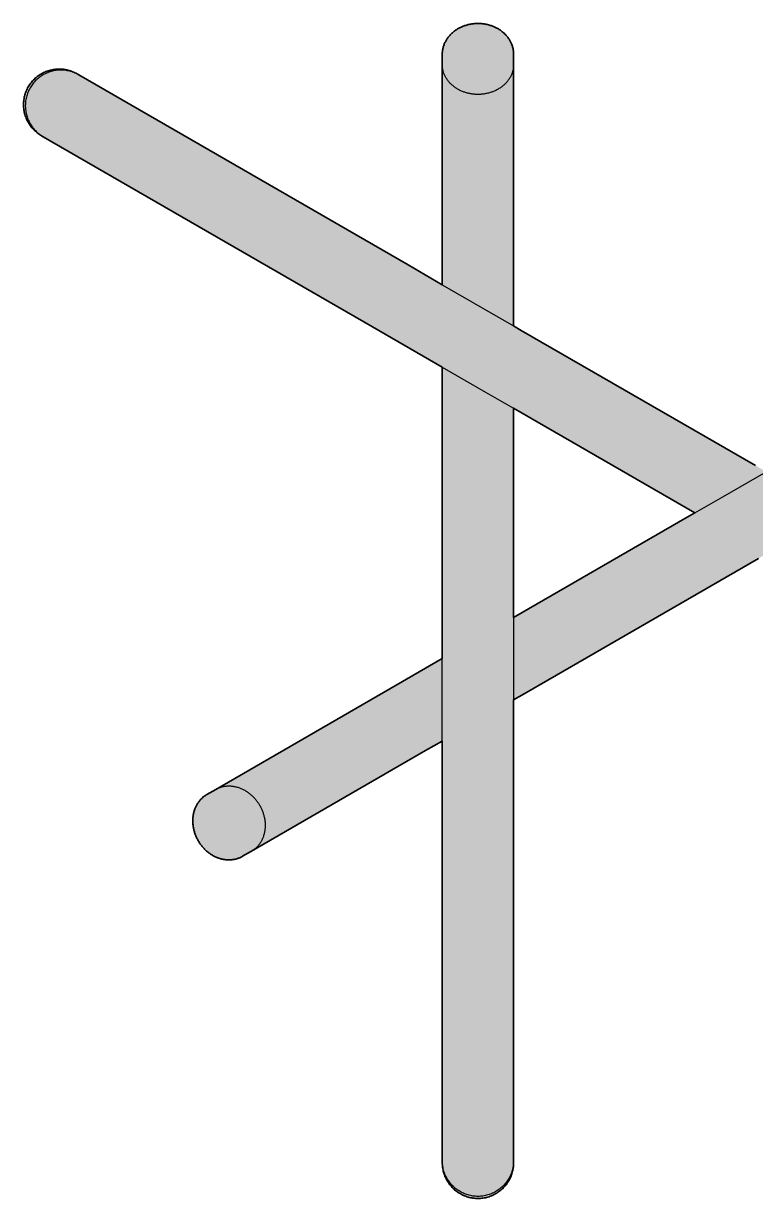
# Model space of a CAD drawing. Header units: millimetres. Extents: x 0 to 1655, y -942 to 1616.
# Drawn here: x 84.4 to 392.2, y -942.3 to -448.2 of the extents above; entities that cross this region are included whole.
import ezdxf

# ---------------------------------------------------------------- set-up
doc = ezdxf.new("R2010")
doc.units = ezdxf.units.MM
doc.layers.add('Blocks', color=7, linetype='Continuous')
doc.layers.add('Blocks$Fill', color=7, linetype='Continuous', true_color=0xffffff)
doc.layers.add('Blocks$Inner', color=7, linetype='Continuous', lineweight=25, true_color=0x007f00)
doc.layers.add('Blocks$Outline', color=7, linetype='Continuous', lineweight=35, true_color=0xff3f3f)

# ---------------------------------------------------------------- blocks, each defined once
blk = doc.blocks.new('Knit Coat Rack Top')
at = {"layer": 'Blocks$Fill'}
h = blk.add_hatch(color=256, dxfattribs=at)
h.paths.add_polyline_path([(190.07, 187.19), (189.69, 187.19), (189.32, 187.19), (188.94, 187.18), (188.57, 187.16), (188.2, 187.13), (187.82, 187.09), (187.45, 187.05), (187.08, 187), (186.71, 186.94), (186.35, 186.87), (185.98, 186.79), (185.62, 186.71), (185.26, 186.62), (184.9, 186.52), (184.55, 186.41), (184.2, 186.3), (183.85, 186.18), (183.53, 186.06), (183.21, 185.93), (182.9, 185.8), (182.59, 185.66), (182.29, 185.52), (181.98, 185.37), (181.69, 185.21), (181.39, 185.05), (181.1, 184.88), (180.82, 184.7), (180.54, 184.52), (180.26, 184.34), (179.99, 184.15), (179.73, 183.95), (179.47, 183.75), (179.21, 183.54), (178.96, 183.32), (178.72, 183.1), (178.48, 182.88), (178.25, 182.65), (178.02, 182.41), (177.8, 182.17), (177.59, 181.93), (177.38, 181.68), (177.18, 181.43), (176.99, 181.17), (176.8, 180.91), (176.62, 180.64), (176.45, 180.37), (176.29, 180.1), (176.13, 179.82), (175.98, 179.54), (175.83, 179.24), (175.68, 178.92), (175.55, 178.61), (175.42, 178.29), (175.31, 177.97), (175.2, 177.64), (175.11, 177.32), (175.02, 176.99), (174.94, 176.66), (174.88, 176.33), (174.82, 175.99), (174.77, 175.66), (174.74, 175.32), (174.71, 174.98), (174.7, 174.65), (174.69, 174.31), (174.69, 169.93), (174.69, 85.43), (174.69, 77.34), (160.34, 85.63), (21.92, 165.54), (21.14, 165.99), (20.68, 166.25), (20.22, 166.49), (19.74, 166.71), (19.26, 166.92), (18.77, 167.11), (18.27, 167.28), (17.77, 167.43), (17.26, 167.57), (16.75, 167.69), (16.24, 167.79), (15.72, 167.88), (15.2, 167.94), (14.68, 167.99), (14.15, 168.02), (13.63, 168.03), (13.1, 168.02), (12.58, 167.99), (12.05, 167.95), (11.53, 167.89), (11.01, 167.81), (10.5, 167.71), (9.99, 167.59), (9.48, 167.46), (8.98, 167.3), (8.48, 167.13), (7.99, 166.95), (7.5, 166.74), (7.03, 166.52), (6.56, 166.29), (6.1, 166.03), (5.65, 165.76), (5.21, 165.48), (4.78, 165.18), (4.36, 164.86), (3.95, 164.53), (3.55, 164.19), (3.17, 163.83), (2.79, 163.46), (2.44, 163.08), (2.09, 162.69), (1.76, 162.28), (1.44, 161.86), (1.14, 161.43), (0.85, 160.99), (0.58, 160.54), (0.33, 160.08), (0.09, 159.61), (-0.13, 159.14), (-0.33, 158.65), (-0.52, 158.16), (-0.69, 157.67), (-0.84, 157.16), (-0.98, 156.66), (-1.09, 156.14), (-1.19, 155.63), (-1.27, 155.11), (-1.34, 154.59), (-1.38, 154.07), (-1.41, 153.54), (-1.41, 153.02), (-1.4, 152.49), (-1.38, 151.97), (-1.33, 151.44), (-1.26, 150.92), (-1.18, 150.41), (-1.08, 149.89), (-0.96, 149.38), (-0.82, 148.87), (-0.67, 148.37), (-0.49, 147.88), (-0.3, 147.39), (-0.1, 146.9), (0.13, 146.43), (0.36, 145.96), (0.62, 145.5), (0.89, 145.05), (1.18, 144.61), (1.48, 144.18), (1.8, 143.77), (2.13, 143.36), (2.48, 142.96), (2.83, 142.58), (3.21, 142.21), (3.59, 141.85), (3.99, 141.51), (4.4, 141.18), (4.82, 140.87), (5.25, 140.57), (5.69, 140.28), (6.14, 140.01), (6.92, 139.56), (145.34, 59.64), (174.69, 42.7), (174.69, 37.52), (174.69, -58.88), (174.69, -76.19), (174.69, -79.93), (152.69, -92.63), (79.5, -134.89), (75.71, -137.07), (75.42, -137.25), (75.14, -137.43), (74.86, -137.62), (74.59, -137.82), (74.32, -138.03), (74.06, -138.24), (73.8, -138.47), (73.56, -138.7), (73.31, -138.94), (73.08, -139.18), (72.85, -139.44), (72.63, -139.7), (72.42, -139.97), (72.21, -140.24), (72.01, -140.52), (71.82, -140.81), (71.66, -141.08), (71.5, -141.35), (71.34, -141.63), (71.19, -141.91), (71.05, -142.2), (70.92, -142.49), (70.79, -142.79), (70.68, -143.09), (70.56, -143.39), (70.46, -143.7), (70.36, -144.01), (70.27, -144.32), (70.19, -144.64), (70.11, -144.96), (70.04, -145.28), (69.98, -145.61), (69.93, -145.93), (69.88, -146.26), (69.85, -146.58), (69.81, -146.91), (69.79, -147.25), (69.78, -147.58), (69.77, -147.91), (69.76, -148.25), (69.77, -148.58), (69.78, -148.92), (69.8, -149.26), (69.83, -149.59), (69.87, -149.93), (69.91, -150.27), (69.96, -150.61), (70.01, -150.94), (70.08, -151.3), (70.16, -151.67), (70.24, -152.03), (70.34, -152.38), (70.44, -152.74), (70.55, -153.1), (70.66, -153.45), (70.79, -153.8), (70.92, -154.15), (71.06, -154.5), (71.21, -154.84), (71.36, -155.18), (71.53, -155.52), (71.69, -155.85), (71.87, -156.18), (72.06, -156.51), (72.25, -156.83), (72.44, -157.15), (72.65, -157.46), (72.86, -157.77), (73.08, -158.08), (73.3, -158.37), (73.53, -158.67), (73.77, -158.96), (74.01, -159.24), (74.26, -159.52), (74.51, -159.79), (74.77, -160.06), (75.03, -160.32), (75.3, -160.57), (75.57, -160.82), (75.85, -161.06), (76.12, -161.28), (76.38, -161.49), (76.66, -161.69), (76.93, -161.89), (77.21, -162.08), (77.49, -162.27), (77.78, -162.45), (78.06, -162.62), (78.35, -162.79), (78.65, -162.95), (78.94, -163.1), (79.24, -163.24), (79.54, -163.38), (79.85, -163.51), (80.15, -163.64), (80.46, -163.75), (80.77, -163.86), (81.08, -163.96), (81.4, -164.06), (81.71, -164.14), (82.03, -164.22), (82.35, -164.29), (82.67, -164.36), (82.99, -164.41), (83.3, -164.46), (83.62, -164.5), (83.94, -164.53), (84.26, -164.55), (84.58, -164.56), (84.9, -164.57), (85.22, -164.57), (85.53, -164.56), (85.88, -164.54), (86.22, -164.5), (86.56, -164.46), (86.9, -164.41), (87.24, -164.35), (87.57, -164.28), (87.9, -164.2), (88.23, -164.11), (88.55, -164.01), (88.87, -163.9), (89.19, -163.79), (89.51, -163.66), (89.81, -163.52), (90.12, -163.38), (90.42, -163.22), (90.72, -163.06), (94.5, -160.87), (167.69, -118.61), (174.69, -114.57), (174.69, -131.14), (174.69, -290.98), (174.69, -291.88), (174.7, -292.4), (174.73, -292.93), (174.77, -293.45), (174.83, -293.97), (174.91, -294.49), (175.01, -295.01), (175.13, -295.52), (175.26, -296.02), (175.42, -296.53), (175.58, -297.02), (175.77, -297.51), (175.98, -298), (176.2, -298.47), (176.43, -298.94), (176.69, -299.4), (176.96, -299.85), (177.24, -300.29), (177.54, -300.73), (177.86, -301.15), (178.18, -301.55), (178.53, -301.95), (178.88, -302.34), (179.26, -302.71), (179.64, -303.07), (180.03, -303.41), (180.44, -303.74), (180.86, -304.06), (181.29, -304.36), (181.73, -304.65), (182.18, -304.92), (182.64, -305.18), (183.1, -305.42), (183.58, -305.64), (184.06, -305.85), (184.55, -306.04), (185.05, -306.21), (185.55, -306.36), (186.05, -306.5), (186.57, -306.62), (187.08, -306.72), (187.6, -306.81), (188.12, -306.87), (188.64, -306.92), (189.17, -306.95), (189.69, -306.96), (190.22, -306.95), (190.74, -306.92), (191.26, -306.87), (191.78, -306.81), (192.3, -306.72), (192.82, -306.62), (193.33, -306.5), (193.84, -306.36), (194.34, -306.21), (194.83, -306.04), (195.32, -305.85), (195.81, -305.64), (196.28, -305.42), (196.75, -305.18), (197.21, -304.92), (197.66, -304.65), (198.09, -304.36), (198.52, -304.06), (198.94, -303.74), (199.35, -303.41), (199.75, -303.07), (200.13, -302.71), (200.5, -302.34), (200.86, -301.95), (201.2, -301.55), (201.53, -301.15), (201.84, -300.73), (202.14, -300.29), (202.43, -299.85), (202.7, -299.4), (202.95, -298.94), (203.19, -298.47), (203.41, -298), (203.61, -297.51), (203.8, -297.02), (203.97, -296.53), (204.12, -296.02), (204.25, -295.52), (204.37, -295.01), (204.47, -294.49), (204.55, -293.97), (204.61, -293.45), (204.66, -292.93), (204.68, -292.4), (204.69, -291.88), (204.69, -290.98), (204.69, -131.14), (204.69, -97.25), (209.18, -94.66), (307.66, -37.8), (310.89, -35.94), (332.9, -48.64), (406.08, -90.89), (409.87, -93.08), (410.16, -93.25), (410.46, -93.4), (410.77, -93.55), (411.08, -93.68), (411.39, -93.81), (411.71, -93.93), (412.03, -94.04), (412.35, -94.14), (412.68, -94.23), (413.01, -94.31), (413.35, -94.38), (413.68, -94.44), (414.02, -94.49), (414.36, -94.53), (414.7, -94.56), (415.05, -94.58), (415.37, -94.59), (415.68, -94.6), (416, -94.59), (416.32, -94.58), (416.64, -94.55), (416.96, -94.52), (417.28, -94.48), (417.6, -94.44), (417.92, -94.38), (418.23, -94.32), (418.55, -94.25), (418.87, -94.17), (419.18, -94.08), (419.5, -93.99), (419.81, -93.89), (420.12, -93.78), (420.43, -93.66), (420.74, -93.54), (421.04, -93.41), (421.34, -93.27), (421.64, -93.12), (421.93, -92.97), (422.23, -92.81), (422.52, -92.65), (422.81, -92.47), (423.09, -92.29), (423.37, -92.11), (423.65, -91.92), (423.93, -91.72), (424.2, -91.51), (424.47, -91.3), (424.73, -91.08), (425.01, -90.84), (425.28, -90.6), (425.55, -90.34), (425.82, -90.08), (426.07, -89.82), (426.33, -89.55), (426.57, -89.27), (426.82, -88.98), (427.05, -88.69), (427.28, -88.4), (427.51, -88.1), (427.72, -87.8), (427.93, -87.49), (428.14, -87.17), (428.34, -86.86), (428.53, -86.53), (428.71, -86.21), (428.89, -85.88), (429.06, -85.54), (429.22, -85.21), (429.37, -84.86), (429.52, -84.52), (429.66, -84.17), (429.79, -83.83), (429.92, -83.47), (430.04, -83.12), (430.14, -82.77), (430.25, -82.41), (430.34, -82.05), (430.42, -81.69), (430.5, -81.33), (430.57, -80.97), (430.63, -80.63), (430.68, -80.29), (430.72, -79.96), (430.75, -79.62), (430.78, -79.28), (430.8, -78.95), (430.81, -78.61), (430.82, -78.27), (430.82, -77.94), (430.81, -77.6), (430.79, -77.27), (430.77, -76.94), (430.74, -76.61), (430.7, -76.28), (430.65, -75.96), (430.6, -75.63), (430.54, -75.31), (430.47, -74.99), (430.4, -74.67), (430.31, -74.35), (430.22, -74.04), (430.12, -73.73), (430.02, -73.42), (429.91, -73.12), (429.79, -72.82), (429.66, -72.52), (429.53, -72.23), (429.39, -71.94), (429.24, -71.66), (429.09, -71.38), (428.93, -71.1), (428.76, -70.84), (428.57, -70.55), (428.37, -70.27), (428.16, -69.99), (427.95, -69.72), (427.73, -69.46), (427.5, -69.21), (427.27, -68.96), (427.03, -68.72), (426.78, -68.49), (426.52, -68.27), (426.26, -68.05), (426, -67.85), (425.72, -67.65), (425.44, -67.46), (425.16, -67.27), (424.87, -67.1), (421.08, -64.91), (347.9, -22.66), (340.89, -18.62), (355.24, -10.33), (493.67, 69.59), (494.44, 70.04), (494.89, 70.31), (495.33, 70.59), (495.76, 70.89), (496.18, 71.21), (496.59, 71.54), (496.99, 71.88), (497.38, 72.24), (497.75, 72.61), (498.11, 72.99), (498.45, 73.38), (498.78, 73.79), (499.1, 74.21), (499.4, 74.64), (499.69, 75.08), (499.96, 75.53), (500.22, 75.99), (500.46, 76.45), (500.68, 76.93), (500.89, 77.41), (501.08, 77.9), (501.25, 78.4), (501.4, 78.9), (501.54, 79.41), (501.66, 79.92), (501.76, 80.43), (501.85, 80.95), (501.91, 81.47), (501.96, 81.99), (501.99, 82.52), (502, 83.04), (501.99, 83.57), (501.96, 84.09), (501.92, 84.61), (501.86, 85.14), (501.78, 85.65), (501.68, 86.17), (501.56, 86.68), (501.43, 87.19), (501.27, 87.69), (501.1, 88.19), (500.92, 88.68), (500.71, 89.16), (500.49, 89.64), (500.26, 90.11), (500, 90.57), (499.73, 91.02), (499.44, 91.46), (499.14, 91.89), (498.82, 92.3), (498.49, 92.71), (498.15, 93.11), (497.79, 93.49), (497.42, 93.86), (497.03, 94.22), (496.63, 94.56), (496.23, 94.89), (495.81, 95.2), (495.37, 95.5), (494.93, 95.79), (494.48, 96.06), (494.02, 96.31), (493.55, 96.55), (493.08, 96.77), (492.59, 96.97), (492.1, 97.16), (491.61, 97.33), (491.1, 97.48), (490.6, 97.62), (490.08, 97.73), (489.57, 97.83), (489.05, 97.91), (488.53, 97.98), (488.01, 98.02), (487.48, 98.05), (486.96, 98.05), (486.43, 98.04), (485.91, 98.01), (485.39, 97.97), (484.86, 97.9), (484.35, 97.82), (483.83, 97.72), (483.32, 97.6), (482.81, 97.46), (482.31, 97.3), (481.82, 97.13), (481.33, 96.94), (480.84, 96.74), (480.37, 96.51), (479.9, 96.27), (479.44, 96.02), (478.67, 95.57), (340.24, 15.65), (310.89, -1.3), (306.4, 1.3), (207.93, 58.15), (204.69, 60.02), (204.69, 85.43), (204.69, 169.93), (204.69, 174.31), (204.69, 174.65), (204.67, 174.98), (204.65, 175.32), (204.61, 175.66), (204.56, 175.99), (204.51, 176.33), (204.44, 176.66), (204.36, 176.99), (204.28, 177.32), (204.18, 177.64), (204.08, 177.97), (203.96, 178.29), (203.83, 178.61), (203.7, 178.92), (203.56, 179.24), (203.4, 179.54), (203.25, 179.82), (203.1, 180.1), (202.93, 180.37), (202.76, 180.64), (202.58, 180.91), (202.39, 181.17), (202.2, 181.43), (202, 181.68), (201.79, 181.93), (201.58, 182.17), (201.36, 182.41), (201.13, 182.65), (200.9, 182.88), (200.66, 183.1), (200.42, 183.32), (200.17, 183.54), (199.91, 183.75), (199.65, 183.95), (199.39, 184.15), (199.12, 184.34), (198.84, 184.52), (198.56, 184.7), (198.28, 184.88), (197.99, 185.05), (197.7, 185.21), (197.4, 185.37), (197.1, 185.52), (196.79, 185.66), (196.48, 185.8), (196.17, 185.93), (195.85, 186.06), (195.53, 186.18), (195.18, 186.3), (194.83, 186.41), (194.48, 186.52), (194.12, 186.62), (193.76, 186.71), (193.4, 186.79), (193.04, 186.87), (192.67, 186.94), (192.3, 187), (191.93, 187.05), (191.56, 187.09), (191.19, 187.13), (190.81, 187.16), (190.44, 187.18)], flags=0)
h.paths.add_polyline_path([(204.69, -58.88), (204.69, 25.38), (280.89, -18.62), (277.66, -20.48), (204.69, -62.61)], flags=0)
at = {"layer": 'Blocks$Inner'}
blk.add_line((280.89, -18.62), (204.69, 25.38), dxfattribs=at)
for points in [[(174.69, 77.34), (174.69, 85.43), (174.69, 169.93), (174.69, 174.31), (174.7, 174.65), (174.71, 174.98), (174.74, 175.32), (174.77, 175.66), (174.82, 175.99), (174.88, 176.33), (174.94, 176.66), (175.02, 176.99), (175.11, 177.32), (175.2, 177.64), (175.31, 177.97), (175.42, 178.29), (175.55, 178.61), (175.68, 178.92), (175.83, 179.24), (175.98, 179.54), (176.13, 179.82), (176.29, 180.1), (176.45, 180.37), (176.62, 180.64), (176.8, 180.91), (176.99, 181.17), (177.18, 181.43), (177.38, 181.68), (177.59, 181.93), (177.8, 182.17), (178.02, 182.41), (178.25, 182.65), (178.48, 182.88), (178.72, 183.1), (178.96, 183.32), (179.21, 183.54), (179.47, 183.75), (179.73, 183.95), (179.99, 184.15), (180.26, 184.34), (180.54, 184.52), (180.82, 184.7), (181.1, 184.88), (181.39, 185.05), (181.69, 185.21), (181.98, 185.37), (182.29, 185.52), (182.59, 185.66), (182.9, 185.8), (183.21, 185.93), (183.53, 186.06), (183.85, 186.18), (184.2, 186.3), (184.55, 186.41), (184.9, 186.52), (185.26, 186.62), (185.62, 186.71), (185.98, 186.79), (186.35, 186.87), (186.71, 186.94), (187.08, 187), (187.45, 187.05), (187.82, 187.09), (188.2, 187.13), (188.57, 187.16), (188.94, 187.18), (189.32, 187.19), (189.69, 187.19), (190.07, 187.19), (190.44, 187.18), (190.81, 187.16), (191.19, 187.13), (191.56, 187.09), (191.93, 187.05), (192.3, 187), (192.67, 186.94), (193.04, 186.87), (193.4, 186.79), (193.76, 186.71), (194.12, 186.62), (194.48, 186.52), (194.83, 186.41), (195.18, 186.3), (195.53, 186.18), (195.85, 186.06), (196.17, 185.93), (196.48, 185.8), (196.79, 185.66), (197.1, 185.52), (197.4, 185.37), (197.7, 185.21), (197.99, 185.05), (198.28, 184.88), (198.56, 184.7), (198.84, 184.52), (199.12, 184.34), (199.39, 184.15), (199.65, 183.95), (199.91, 183.75), (200.17, 183.54), (200.42, 183.32), (200.66, 183.1), (200.9, 182.88), (201.13, 182.65), (201.36, 182.41), (201.58, 182.17), (201.79, 181.93), (202, 181.68), (202.2, 181.43), (202.39, 181.17), (202.58, 180.91), (202.76, 180.64), (202.93, 180.37), (203.1, 180.1), (203.25, 179.82), (203.4, 179.54), (203.56, 179.24), (203.7, 178.92), (203.83, 178.61), (203.96, 178.29), (204.08, 177.97), (204.18, 177.64), (204.28, 177.32), (204.36, 176.99), (204.44, 176.66), (204.51, 176.33), (204.56, 175.99), (204.61, 175.66), (204.65, 175.32), (204.67, 174.98), (204.69, 174.65), (204.69, 174.31), (204.69, 169.93), (204.69, 169.65), (204.68, 169.37), (204.66, 169.09), (204.63, 168.81), (204.6, 168.52), (204.55, 168.23), (204.5, 167.94), (204.44, 167.65), (204.37, 167.36), (204.29, 167.06), (204.21, 166.77), (204.11, 166.48), (204.01, 166.18), (203.89, 165.89), (203.77, 165.6), (203.64, 165.31), (203.5, 165.02), (203.35, 164.73), (203.19, 164.45), (203.02, 164.16), (202.84, 163.88), (202.65, 163.61), (202.45, 163.33), (202.25, 163.06), (202.03, 162.79), (201.81, 162.53), (201.58, 162.27), (201.34, 162.02), (201.09, 161.77), (200.83, 161.52), (200.57, 161.29), (200.3, 161.05), (200.02, 160.83), (199.74, 160.6), (199.44, 160.39), (199.15, 160.18), (198.84, 159.98), (198.53, 159.79), (198.22, 159.6), (197.9, 159.42), (197.58, 159.25), (197.25, 159.08), (196.92, 158.93), (196.58, 158.78), (196.24, 158.63), (195.9, 158.5), (195.56, 158.37), (195.21, 158.26), (194.87, 158.14), (194.52, 158.04), (194.17, 157.95), (193.82, 157.86), (193.47, 157.78), (193.12, 157.71), (192.77, 157.64), (192.42, 157.58), (192.07, 157.53), (191.73, 157.49), (191.38, 157.45), (191.04, 157.42), (190.7, 157.4), (190.36, 157.39), (190.02, 157.38), (189.69, 157.37), (189.36, 157.38), (189.02, 157.39), (188.68, 157.4), (188.34, 157.42), (188, 157.45), (187.66, 157.49), (187.31, 157.53), (186.96, 157.58), (186.61, 157.64), (186.26, 157.71), (185.91, 157.78), (185.56, 157.86), (185.21, 157.95), (184.87, 158.04), (184.52, 158.14), (184.17, 158.26), (183.82, 158.37), (183.48, 158.5), (183.14, 158.63), (182.8, 158.78), (182.47, 158.93), (182.14, 159.08), (181.81, 159.25), (181.48, 159.42), (181.16, 159.6), (180.85, 159.79), (180.54, 159.98), (180.24, 160.18), (179.94, 160.39), (179.65, 160.6), (179.36, 160.83), (179.08, 161.05), (178.81, 161.29), (178.55, 161.52), (178.29, 161.77), (178.05, 162.02), (177.81, 162.27), (177.57, 162.53), (177.35, 162.79), (177.14, 163.06), (176.93, 163.33), (176.73, 163.61), (176.55, 163.88), (176.37, 164.16), (176.2, 164.45), (176.04, 164.73), (175.89, 165.02), (175.74, 165.31), (175.61, 165.6), (175.49, 165.89), (175.38, 166.18), (175.27, 166.48), (175.17, 166.77), (175.09, 167.06), (175.01, 167.36), (174.94, 167.65), (174.88, 167.94), (174.83, 168.23), (174.79, 168.52), (174.75, 168.81), (174.73, 169.09), (174.71, 169.37), (174.7, 169.65), (174.69, 169.93)], [(174.69, -114.57), (167.69, -118.61), (94.5, -160.87), (90.72, -163.06), (90.42, -163.22), (90.12, -163.38), (89.81, -163.52), (89.51, -163.66), (89.19, -163.79), (88.87, -163.9), (88.55, -164.01), (88.23, -164.11), (87.9, -164.2), (87.57, -164.28), (87.24, -164.35), (86.9, -164.41), (86.56, -164.46), (86.22, -164.5), (85.88, -164.54), (85.53, -164.56), (85.22, -164.57), (84.9, -164.57), (84.58, -164.56), (84.26, -164.55), (83.94, -164.53), (83.62, -164.5), (83.3, -164.46), (82.99, -164.41), (82.67, -164.36), (82.35, -164.29), (82.03, -164.22), (81.71, -164.14), (81.4, -164.06), (81.08, -163.96), (80.77, -163.86), (80.46, -163.75), (80.15, -163.64), (79.85, -163.51), (79.54, -163.38), (79.24, -163.24), (78.94, -163.1), (78.65, -162.95), (78.35, -162.79), (78.06, -162.62), (77.78, -162.45), (77.49, -162.27), (77.21, -162.08), (76.93, -161.89), (76.66, -161.69), (76.38, -161.49), (76.12, -161.28), (75.85, -161.06), (75.57, -160.82), (75.3, -160.57), (75.03, -160.32), (74.77, -160.06), (74.51, -159.79), (74.26, -159.52), (74.01, -159.24), (73.77, -158.96), (73.53, -158.67), (73.3, -158.37), (73.08, -158.08), (72.86, -157.77), (72.65, -157.46), (72.44, -157.15), (72.25, -156.83), (72.06, -156.51), (71.87, -156.18), (71.69, -155.85), (71.53, -155.52), (71.36, -155.18), (71.21, -154.84), (71.06, -154.5), (70.92, -154.15), (70.79, -153.8), (70.66, -153.45), (70.55, -153.1), (70.44, -152.74), (70.34, -152.38), (70.24, -152.03), (70.16, -151.67), (70.08, -151.3), (70.01, -150.94), (69.96, -150.61), (69.91, -150.27), (69.87, -149.93), (69.83, -149.59), (69.8, -149.26), (69.78, -148.92), (69.77, -148.58), (69.76, -148.25), (69.77, -147.91), (69.78, -147.58), (69.79, -147.25), (69.81, -146.91), (69.85, -146.58), (69.88, -146.26), (69.93, -145.93), (69.98, -145.61), (70.04, -145.28), (70.11, -144.96), (70.19, -144.64), (70.27, -144.32), (70.36, -144.01), (70.46, -143.7), (70.56, -143.39), (70.68, -143.09), (70.79, -142.79), (70.92, -142.49), (71.05, -142.2), (71.19, -141.91), (71.34, -141.63), (71.5, -141.35), (71.66, -141.08), (71.82, -140.81), (72.01, -140.52), (72.21, -140.24), (72.42, -139.97), (72.63, -139.7), (72.85, -139.44), (73.08, -139.18), (73.31, -138.94), (73.56, -138.7), (73.8, -138.47), (74.06, -138.24), (74.32, -138.03), (74.59, -137.82), (74.86, -137.62), (75.14, -137.43), (75.42, -137.25), (75.71, -137.07), (79.5, -134.89), (152.69, -92.63), (174.69, -79.93), (174.69, -76.19), (174.69, -58.88), (174.69, 37.52), (174.69, 42.7), (145.34, 59.64), (6.92, 139.56), (6.14, 140.01), (5.69, 140.28), (5.25, 140.57), (4.82, 140.87), (4.4, 141.18), (3.99, 141.51), (3.59, 141.85), (3.21, 142.21), (2.83, 142.58), (2.48, 142.96), (2.13, 143.36), (1.8, 143.77), (1.48, 144.18), (1.18, 144.61), (0.89, 145.05), (0.62, 145.5), (0.36, 145.96), (0.13, 146.43), (-0.1, 146.9), (-0.3, 147.39), (-0.49, 147.88), (-0.67, 148.37), (-0.82, 148.87), (-0.96, 149.38), (-1.08, 149.89), (-1.18, 150.41), (-1.26, 150.92), (-1.33, 151.44), (-1.38, 151.97), (-1.4, 152.49), (-1.41, 153.02), (-1.41, 153.54), (-1.38, 154.07), (-1.34, 154.59), (-1.27, 155.11), (-1.19, 155.63), (-1.09, 156.14), (-0.98, 156.66), (-0.84, 157.16), (-0.69, 157.67), (-0.52, 158.16), (-0.33, 158.65), (-0.13, 159.14), (0.09, 159.61), (0.33, 160.08), (0.58, 160.54), (0.85, 160.99), (1.14, 161.43), (1.44, 161.86), (1.76, 162.28), (2.09, 162.69), (2.44, 163.08), (2.79, 163.46), (3.17, 163.83), (3.55, 164.19), (3.95, 164.53), (4.36, 164.86), (4.78, 165.18), (5.21, 165.48), (5.65, 165.76), (6.1, 166.03), (6.56, 166.29), (7.03, 166.52), (7.5, 166.74), (7.99, 166.95), (8.48, 167.13), (8.98, 167.3), (9.48, 167.46), (9.99, 167.59), (10.5, 167.71), (11.01, 167.81), (11.53, 167.89), (12.05, 167.95), (12.58, 167.99), (13.1, 168.02), (13.63, 168.03), (14.15, 168.02), (14.68, 167.99), (15.2, 167.94), (15.72, 167.88), (16.24, 167.79), (16.75, 167.69), (17.26, 167.57), (17.77, 167.43), (18.27, 167.28), (18.77, 167.11), (19.26, 166.92), (19.74, 166.71), (20.22, 166.49), (20.68, 166.25), (21.14, 165.99), (21.92, 165.54), (160.34, 85.63), (174.69, 77.34), (204.69, 60.02)], [(306.4, 1.3), (207.93, 58.15), (204.69, 60.02), (204.69, 85.43), (204.69, 169.93)], [(21.92, 165.54), (21.46, 165.8), (20.99, 166.04), (20.51, 166.26), (20.03, 166.47), (19.54, 166.66), (19.05, 166.83), (18.54, 166.99), (18.04, 167.13), (17.53, 167.25), (17.01, 167.35), (16.49, 167.43), (15.97, 167.5), (15.45, 167.54), (14.92, 167.57), (14.4, 167.58), (13.87, 167.58), (13.35, 167.55), (12.83, 167.51), (12.3, 167.44), (11.79, 167.36), (11.27, 167.26), (10.76, 167.15), (10.25, 167.01), (9.75, 166.86), (9.25, 166.69), (8.76, 166.51), (8.27, 166.3), (7.8, 166.08), (7.33, 165.84), (6.87, 165.59), (6.42, 165.32), (5.98, 165.04), (5.55, 164.74), (5.12, 164.42), (4.72, 164.09), (4.32, 163.75), (3.93, 163.39), (3.56, 163.02), (3.2, 162.64), (2.86, 162.24), (2.52, 161.84), (2.21, 161.42), (1.9, 160.99), (1.62, 160.55), (1.34, 160.1), (1.09, 159.64), (0.85, 159.17), (0.63, 158.7), (0.43, 158.21), (0.24, 157.72), (0.07, 157.22), (-0.08, 156.72), (-0.21, 156.21), (-0.33, 155.7), (-0.43, 155.19), (-0.51, 154.67), (-0.57, 154.14), (-0.61, 153.62), (-0.64, 153.1), (-0.65, 152.57), (-0.64, 152.05), (-0.61, 151.52), (-0.56, 151), (-0.5, 150.48), (-0.41, 149.96), (-0.31, 149.44), (-0.19, 148.93), (-0.05, 148.43), (0.1, 147.92), (0.28, 147.43), (0.47, 146.94), (0.67, 146.46), (0.9, 145.98), (1.14, 145.51), (1.39, 145.05), (1.66, 144.61), (1.95, 144.17), (2.25, 143.74), (2.57, 143.32), (2.9, 142.91), (3.25, 142.52), (3.61, 142.13), (3.98, 141.76), (4.37, 141.41), (4.76, 141.06), (5.17, 140.73), (5.59, 140.42), (6.02, 140.12), (6.46, 139.83), (6.92, 139.56)], [(174.69, 42.7), (192.93, 32.17), (204.69, 25.38), (204.69, -58.88), (204.69, -62.61), (204.69, -76.19), (204.69, -97.25)], [(204.69, -62.61), (277.66, -20.48), (280.89, -18.62), (292.66, -11.82), (310.89, -1.3)], [(307.66, -37.8), (209.18, -94.66), (204.69, -97.25), (204.69, -131.14), (204.69, -290.98), (204.68, -291.51), (204.66, -292.03), (204.61, -292.55), (204.55, -293.08), (204.47, -293.6), (204.37, -294.11), (204.26, -294.62), (204.12, -295.13), (203.97, -295.63), (203.8, -296.13), (203.61, -296.62), (203.41, -297.11), (203.19, -297.58), (202.95, -298.05), (202.7, -298.51), (202.43, -298.96), (202.15, -299.4), (201.85, -299.84), (201.53, -300.26), (201.2, -300.66), (200.86, -301.06), (200.5, -301.45), (200.13, -301.82), (199.75, -302.18), (199.35, -302.53), (198.95, -302.86), (198.53, -303.17), (198.1, -303.48), (197.66, -303.76), (197.21, -304.04), (196.75, -304.29), (196.28, -304.53), (195.81, -304.76), (195.32, -304.96), (194.83, -305.15), (194.34, -305.32), (193.84, -305.48), (193.33, -305.62), (192.82, -305.74), (192.3, -305.84), (191.79, -305.92), (191.26, -305.99), (190.74, -306.04), (190.22, -306.06), (189.69, -306.08), (189.17, -306.06), (188.64, -306.04), (188.12, -305.99), (187.6, -305.92), (187.08, -305.84), (186.56, -305.74), (186.05, -305.62), (185.55, -305.48), (185.04, -305.32), (184.55, -305.15), (184.06, -304.96), (183.58, -304.76), (183.1, -304.53), (182.63, -304.29), (182.17, -304.04), (181.73, -303.76), (181.29, -303.48), (180.86, -303.17), (180.44, -302.86), (180.03, -302.53), (179.64, -302.18), (179.25, -301.82), (178.88, -301.45), (178.53, -301.06), (178.18, -300.66), (177.85, -300.26), (177.54, -299.84), (177.24, -299.4), (176.95, -298.96), (176.68, -298.51), (176.43, -298.05), (176.19, -297.58), (175.97, -297.11), (175.77, -296.62), (175.58, -296.13), (175.41, -295.63), (175.26, -295.13), (175.13, -294.62), (175.01, -294.11), (174.91, -293.6), (174.83, -293.08), (174.77, -292.55), (174.72, -292.03), (174.7, -291.51), (174.69, -290.98)], [(204.69, -290.98), (204.69, -291.88), (204.68, -292.4), (204.66, -292.93), (204.61, -293.45), (204.55, -293.97), (204.47, -294.49), (204.37, -295.01), (204.25, -295.52), (204.12, -296.02), (203.97, -296.53), (203.8, -297.02), (203.61, -297.51), (203.41, -298), (203.19, -298.47), (202.95, -298.94), (202.7, -299.4), (202.43, -299.85), (202.14, -300.29), (201.84, -300.73), (201.53, -301.15), (201.2, -301.55), (200.86, -301.95), (200.5, -302.34), (200.13, -302.71), (199.75, -303.07), (199.35, -303.41), (198.94, -303.74), (198.52, -304.06), (198.09, -304.36), (197.66, -304.65), (197.21, -304.92), (196.75, -305.18), (196.28, -305.42), (195.81, -305.64), (195.32, -305.85), (194.83, -306.04), (194.34, -306.21), (193.84, -306.36), (193.33, -306.5), (192.82, -306.62), (192.3, -306.72), (191.78, -306.81), (191.26, -306.87), (190.74, -306.92), (190.22, -306.95), (189.69, -306.96), (189.17, -306.95), (188.64, -306.92), (188.12, -306.87), (187.6, -306.81), (187.08, -306.72), (186.57, -306.62), (186.05, -306.5), (185.55, -306.36), (185.05, -306.21), (184.55, -306.04), (184.06, -305.85), (183.58, -305.64), (183.1, -305.42), (182.64, -305.18), (182.18, -304.92), (181.73, -304.65), (181.29, -304.36), (180.86, -304.06), (180.44, -303.74), (180.03, -303.41), (179.64, -303.07), (179.26, -302.71), (178.88, -302.34), (178.53, -301.95), (178.18, -301.55), (177.86, -301.15), (177.54, -300.73), (177.24, -300.29), (176.96, -299.85), (176.69, -299.4), (176.43, -298.94), (176.2, -298.47), (175.98, -298), (175.77, -297.51), (175.58, -297.02), (175.42, -296.53), (175.26, -296.02), (175.13, -295.52), (175.01, -295.01), (174.91, -294.49), (174.83, -293.97), (174.77, -293.45), (174.73, -292.93), (174.7, -292.4), (174.69, -291.88), (174.69, -290.98), (174.69, -131.14), (174.69, -114.57), (174.69, -79.93)], [(79.5, -134.89), (79.99, -134.62), (80.23, -134.5), (80.49, -134.39), (80.74, -134.28), (81.01, -134.17), (81.27, -134.07), (81.55, -133.98), (81.82, -133.9), (82.1, -133.82), (82.39, -133.75), (82.68, -133.68), (82.98, -133.62), (83.28, -133.58), (83.58, -133.53), (83.89, -133.5), (84.2, -133.48), (84.51, -133.46), (84.82, -133.45), (85.14, -133.45), (85.46, -133.46), (85.79, -133.48), (86.11, -133.5), (86.44, -133.54), (86.77, -133.58), (87.09, -133.63), (87.42, -133.7), (87.75, -133.77), (88.08, -133.85), (88.41, -133.93), (88.74, -134.03), (89.07, -134.14), (89.4, -134.25), (89.72, -134.38), (90.04, -134.51), (90.37, -134.65), (90.68, -134.8), (91, -134.95), (91.31, -135.12), (91.62, -135.29), (91.93, -135.47), (92.23, -135.66), (92.53, -135.85), (92.83, -136.05), (93.12, -136.26), (93.4, -136.47), (93.68, -136.69), (93.96, -136.91), (94.22, -137.14), (94.49, -137.38), (94.75, -137.62), (95, -137.86), (95.25, -138.11), (95.49, -138.36), (95.72, -138.62), (95.95, -138.88), (96.17, -139.14), (96.39, -139.41), (96.6, -139.67), (96.8, -139.94), (97, -140.22), (97.19, -140.49), (97.37, -140.77), (97.55, -141.04), (97.72, -141.32), (97.88, -141.6), (98.04, -141.89), (98.2, -142.18), (98.36, -142.48), (98.51, -142.79), (98.66, -143.1), (98.8, -143.42), (98.93, -143.74), (99.06, -144.07), (99.19, -144.4), (99.31, -144.73), (99.42, -145.07), (99.52, -145.41), (99.62, -145.76), (99.71, -146.11), (99.8, -146.46), (99.88, -146.82), (99.95, -147.18), (100.01, -147.54), (100.06, -147.9), (100.11, -148.27), (100.15, -148.63), (100.18, -149), (100.2, -149.36), (100.21, -149.73), (100.21, -150.1), (100.21, -150.46), (100.2, -150.83), (100.17, -151.19), (100.14, -151.55), (100.1, -151.91), (100.05, -152.27), (100, -152.62), (99.93, -152.97), (99.86, -153.32), (99.77, -153.66), (99.68, -154), (99.58, -154.34), (99.47, -154.67), (99.36, -154.99), (99.23, -155.31), (99.1, -155.63), (98.96, -155.94), (98.81, -156.24), (98.66, -156.53), (98.5, -156.82), (98.33, -157.1), (98.16, -157.38), (97.98, -157.64), (97.79, -157.9), (97.6, -158.16), (97.41, -158.4), (97.21, -158.64), (97, -158.87), (96.79, -159.09), (96.57, -159.3), (96.36, -159.51), (96.13, -159.71), (95.91, -159.9), (95.68, -160.08), (95.45, -160.25), (95.22, -160.42), (94.98, -160.58), (94.74, -160.73), (94.5, -160.87)]]:
    blk.add_lwpolyline(points, dxfattribs=at)
at = {"layer": 'Blocks$Outline'}
for points in [[(178.48, 182.88), (178.25, 182.65)], [(178.72, 183.1), (178.48, 182.88)], [(178.96, 183.32), (178.72, 183.1)], [(179.21, 183.54), (178.96, 183.32)], [(179.47, 183.75), (179.21, 183.54)], [(179.73, 183.95), (179.47, 183.75)], [(179.99, 184.15), (179.73, 183.95)], [(180.26, 184.34), (179.99, 184.15)], [(180.54, 184.52), (180.26, 184.34)], [(180.82, 184.7), (180.54, 184.52)], [(181.1, 184.88), (180.82, 184.7)], [(181.39, 185.05), (181.1, 184.88)], [(181.69, 185.21), (181.39, 185.05)], [(181.98, 185.37), (181.69, 185.21)], [(182.29, 185.52), (181.98, 185.37)], [(182.59, 185.66), (182.29, 185.52)], [(182.9, 185.8), (182.59, 185.66)], [(183.21, 185.93), (182.9, 185.8)], [(183.53, 186.06), (183.21, 185.93)], [(183.85, 186.18), (183.53, 186.06)], [(184.2, 186.3), (183.85, 186.18)], [(184.55, 186.41), (184.2, 186.3)], [(184.9, 186.52), (184.55, 186.41)], [(185.26, 186.62), (184.9, 186.52)], [(185.62, 186.71), (185.26, 186.62)], [(185.98, 186.79), (185.62, 186.71)], [(186.35, 186.87), (185.98, 186.79)], [(186.71, 186.94), (186.35, 186.87)], [(187.08, 187), (186.71, 186.94)], [(187.45, 187.05), (187.08, 187)], [(187.82, 187.09), (187.45, 187.05)], [(188.2, 187.13), (187.82, 187.09)], [(188.57, 187.16), (188.2, 187.13)], [(188.94, 187.18), (188.57, 187.16)], [(189.32, 187.19), (188.94, 187.18)], [(189.69, 187.19), (189.32, 187.19)], [(190.07, 187.19), (189.69, 187.19)], [(190.44, 187.18), (190.07, 187.19)], [(190.81, 187.16), (190.44, 187.18)], [(191.19, 187.13), (190.81, 187.16)], [(191.56, 187.09), (191.19, 187.13)], [(191.93, 187.05), (191.56, 187.09)], [(192.3, 187), (191.93, 187.05)], [(192.67, 186.94), (192.3, 187)], [(193.04, 186.87), (192.67, 186.94)], [(193.4, 186.79), (193.04, 186.87)], [(193.76, 186.71), (193.4, 186.79)], [(194.12, 186.62), (193.76, 186.71)], [(194.48, 186.52), (194.12, 186.62)], [(194.83, 186.41), (194.48, 186.52)], [(195.18, 186.3), (194.83, 186.41)], [(195.53, 186.18), (195.18, 186.3)], [(195.85, 186.06), (195.53, 186.18)], [(196.17, 185.93), (195.85, 186.06)], [(196.48, 185.8), (196.17, 185.93)], [(196.79, 185.66), (196.48, 185.8)], [(197.1, 185.52), (196.79, 185.66)], [(197.4, 185.37), (197.1, 185.52)], [(197.7, 185.21), (197.4, 185.37)], [(197.99, 185.05), (197.7, 185.21)], [(198.28, 184.88), (197.99, 185.05)], [(198.56, 184.7), (198.28, 184.88)], [(198.84, 184.52), (198.56, 184.7)], [(199.12, 184.34), (198.84, 184.52)], [(199.39, 184.15), (199.12, 184.34)], [(199.65, 183.95), (199.39, 184.15)], [(199.91, 183.75), (199.65, 183.95)], [(200.17, 183.54), (199.91, 183.75)], [(200.42, 183.32), (200.17, 183.54)], [(200.66, 183.1), (200.42, 183.32)], [(200.9, 182.88), (200.66, 183.1)], [(201.13, 182.65), (200.9, 182.88)], [(175.31, 177.97), (175.2, 177.64)], [(175.42, 178.29), (175.31, 177.97)], [(175.55, 178.61), (175.42, 178.29)], [(175.68, 178.92), (175.55, 178.61)], [(175.83, 179.24), (175.68, 178.92)], [(175.98, 179.54), (175.83, 179.24)], [(176.13, 179.82), (175.98, 179.54)], [(176.29, 180.1), (176.13, 179.82)], [(176.45, 180.37), (176.29, 180.1)], [(176.62, 180.64), (176.45, 180.37)], [(176.8, 180.91), (176.62, 180.64)], [(176.99, 181.17), (176.8, 180.91)], [(177.18, 181.43), (176.99, 181.17)], [(177.38, 181.68), (177.18, 181.43)], [(177.59, 181.93), (177.38, 181.68)], [(177.8, 182.17), (177.59, 181.93)], [(178.02, 182.41), (177.8, 182.17)], [(178.25, 182.65), (178.02, 182.41)], [(201.36, 182.41), (201.13, 182.65)], [(201.58, 182.17), (201.36, 182.41)], [(201.79, 181.93), (201.58, 182.17)], [(202, 181.68), (201.79, 181.93)], [(202.2, 181.43), (202, 181.68)], [(202.39, 181.17), (202.2, 181.43)], [(202.58, 180.91), (202.39, 181.17)], [(202.76, 180.64), (202.58, 180.91)], [(202.93, 180.37), (202.76, 180.64)], [(203.1, 180.1), (202.93, 180.37)], [(203.25, 179.82), (203.1, 180.1)], [(203.4, 179.54), (203.25, 179.82)], [(203.56, 179.24), (203.4, 179.54)], [(203.7, 178.92), (203.56, 179.24)], [(203.83, 178.61), (203.7, 178.92)], [(203.96, 178.29), (203.83, 178.61)], [(204.08, 177.97), (203.96, 178.29)], [(204.18, 177.64), (204.08, 177.97)], [(174.7, 174.65), (174.69, 174.31)], [(174.69, 174.31), (174.69, 169.93)], [(174.71, 174.98), (174.7, 174.65)], [(174.74, 175.32), (174.71, 174.98)], [(174.77, 175.66), (174.74, 175.32)], [(174.82, 175.99), (174.77, 175.66)], [(174.88, 176.33), (174.82, 175.99)], [(174.94, 176.66), (174.88, 176.33)], [(175.02, 176.99), (174.94, 176.66)], [(175.11, 177.32), (175.02, 176.99)], [(175.2, 177.64), (175.11, 177.32)], [(204.28, 177.32), (204.18, 177.64)], [(204.36, 176.99), (204.28, 177.32)], [(204.44, 176.66), (204.36, 176.99)], [(204.51, 176.33), (204.44, 176.66)], [(204.56, 175.99), (204.51, 176.33)], [(204.61, 175.66), (204.56, 175.99)], [(204.65, 175.32), (204.61, 175.66)], [(204.67, 174.98), (204.65, 175.32)], [(204.69, 174.65), (204.67, 174.98)], [(204.69, 174.31), (204.69, 174.65)], [(204.69, 169.93), (204.69, 174.31)], [(13.1, 168.02), (12.58, 167.99)], [(13.63, 168.03), (13.1, 168.02)], [(14.15, 168.02), (13.63, 168.03)], [(14.68, 167.99), (14.15, 168.02)], [(174.69, 169.93), (174.69, 85.43)], [(204.69, 85.43), (204.69, 169.93)], [(2.44, 163.08), (2.09, 162.69)], [(2.79, 163.46), (2.44, 163.08)], [(3.17, 163.83), (2.79, 163.46)], [(3.55, 164.19), (3.17, 163.83)], [(3.95, 164.53), (3.55, 164.19)], [(4.36, 164.86), (3.95, 164.53)], [(4.78, 165.18), (4.36, 164.86)], [(5.21, 165.48), (4.78, 165.18)], [(5.65, 165.76), (5.21, 165.48)], [(6.1, 166.03), (5.65, 165.76)], [(6.56, 166.29), (6.1, 166.03)], [(7.03, 166.52), (6.56, 166.29)], [(7.5, 166.74), (7.03, 166.52)], [(7.99, 166.95), (7.5, 166.74)], [(8.48, 167.13), (7.99, 166.95)], [(8.98, 167.3), (8.48, 167.13)], [(9.48, 167.46), (8.98, 167.3)], [(9.99, 167.59), (9.48, 167.46)], [(10.5, 167.71), (9.99, 167.59)], [(11.01, 167.81), (10.5, 167.71)], [(11.53, 167.89), (11.01, 167.81)], [(12.05, 167.95), (11.53, 167.89)], [(12.58, 167.99), (12.05, 167.95)], [(15.2, 167.94), (14.68, 167.99)], [(15.72, 167.88), (15.2, 167.94)], [(16.24, 167.79), (15.72, 167.88)], [(16.75, 167.69), (16.24, 167.79)], [(17.26, 167.57), (16.75, 167.69)], [(17.77, 167.43), (17.26, 167.57)], [(18.27, 167.28), (17.77, 167.43)], [(18.77, 167.11), (18.27, 167.28)], [(19.26, 166.92), (18.77, 167.11)], [(19.74, 166.71), (19.26, 166.92)], [(20.22, 166.49), (19.74, 166.71)], [(20.68, 166.25), (20.22, 166.49)], [(21.14, 165.99), (20.68, 166.25)], [(21.92, 165.54), (21.14, 165.99)], [(160.34, 85.63), (21.92, 165.54)], [(-0.52, 158.16), (-0.69, 157.67)], [(-0.33, 158.65), (-0.52, 158.16)], [(-0.13, 159.14), (-0.33, 158.65)], [(0.09, 159.61), (-0.13, 159.14)], [(0.33, 160.08), (0.09, 159.61)], [(0.58, 160.54), (0.33, 160.08)], [(0.85, 160.99), (0.58, 160.54)], [(1.14, 161.43), (0.85, 160.99)], [(1.44, 161.86), (1.14, 161.43)], [(1.76, 162.28), (1.44, 161.86)], [(2.09, 162.69), (1.76, 162.28)], [(-1.38, 154.07), (-1.41, 153.54)], [(-1.41, 153.54), (-1.41, 153.02)], [(-1.34, 154.59), (-1.38, 154.07)], [(-1.27, 155.11), (-1.34, 154.59)], [(-1.19, 155.63), (-1.27, 155.11)], [(-1.09, 156.14), (-1.19, 155.63)], [(-0.98, 156.66), (-1.09, 156.14)], [(-0.84, 157.16), (-0.98, 156.66)], [(-0.69, 157.67), (-0.84, 157.16)], [(-1.41, 153.02), (-1.4, 152.49)], [(-1.4, 152.49), (-1.38, 151.97)], [(-1.38, 151.97), (-1.33, 151.44)], [(-1.33, 151.44), (-1.26, 150.92)], [(-1.26, 150.92), (-1.18, 150.41)], [(-1.18, 150.41), (-1.08, 149.89)], [(-1.08, 149.89), (-0.96, 149.38)], [(-0.96, 149.38), (-0.82, 148.87)], [(-0.82, 148.87), (-0.67, 148.37)], [(-0.67, 148.37), (-0.49, 147.88)], [(-0.49, 147.88), (-0.3, 147.39)], [(-0.3, 147.39), (-0.1, 146.9)], [(-0.1, 146.9), (0.13, 146.43)], [(0.13, 146.43), (0.36, 145.96)], [(0.36, 145.96), (0.62, 145.5)], [(0.62, 145.5), (0.89, 145.05)], [(0.89, 145.05), (1.18, 144.61)], [(1.18, 144.61), (1.48, 144.18)], [(1.48, 144.18), (1.8, 143.77)], [(1.8, 143.77), (2.13, 143.36)], [(2.13, 143.36), (2.48, 142.96)], [(2.48, 142.96), (2.83, 142.58)], [(2.83, 142.58), (3.21, 142.21)], [(3.21, 142.21), (3.59, 141.85)], [(3.59, 141.85), (3.99, 141.51)], [(3.99, 141.51), (4.4, 141.18)], [(4.4, 141.18), (4.82, 140.87)], [(4.82, 140.87), (5.25, 140.57)], [(5.25, 140.57), (5.69, 140.28)], [(5.69, 140.28), (6.14, 140.01)], [(6.14, 140.01), (6.92, 139.56)], [(6.92, 139.56), (145.34, 59.64)], [(174.69, 77.34), (160.34, 85.63)], [(174.69, 85.43), (174.69, 77.34)], [(204.69, 60.02), (204.69, 85.43)], [(145.34, 59.64), (174.69, 42.7)], [(207.93, 58.15), (204.69, 60.02)], [(306.4, 1.3), (207.93, 58.15)], [(174.69, 42.7), (174.69, 37.52)], [(174.69, 37.52), (174.69, -58.88)], [(204.69, -58.88), (204.69, 25.38)], [(204.69, 25.38), (280.89, -18.62)], [(280.89, -18.62), (277.66, -20.48)], [(277.66, -20.48), (204.69, -62.61)], [(209.18, -94.66), (307.66, -37.8)], [(174.69, -58.88), (174.69, -76.19)], [(204.69, -62.61), (204.69, -58.88)], [(174.69, -76.19), (174.69, -79.93)], [(174.69, -79.93), (152.69, -92.63)], [(152.69, -92.63), (79.5, -134.89)], [(204.69, -97.25), (209.18, -94.66)], [(204.69, -131.14), (204.69, -97.25)], [(167.69, -118.61), (174.69, -114.57)], [(174.69, -114.57), (174.69, -131.14)], [(94.5, -160.87), (167.69, -118.61)], [(174.69, -131.14), (174.69, -290.98)], [(204.69, -290.98), (204.69, -131.14)], [(74.06, -138.24), (73.8, -138.47)], [(74.32, -138.03), (74.06, -138.24)], [(74.59, -137.82), (74.32, -138.03)], [(74.86, -137.62), (74.59, -137.82)], [(75.14, -137.43), (74.86, -137.62)], [(75.42, -137.25), (75.14, -137.43)], [(75.71, -137.07), (75.42, -137.25)], [(79.5, -134.89), (75.71, -137.07)], [(70.68, -143.09), (70.56, -143.39)], [(70.79, -142.79), (70.68, -143.09)], [(70.92, -142.49), (70.79, -142.79)], [(71.05, -142.2), (70.92, -142.49)], [(71.19, -141.91), (71.05, -142.2)], [(71.34, -141.63), (71.19, -141.91)], [(71.5, -141.35), (71.34, -141.63)], [(71.66, -141.08), (71.5, -141.35)], [(71.82, -140.81), (71.66, -141.08)], [(72.01, -140.52), (71.82, -140.81)], [(72.21, -140.24), (72.01, -140.52)], [(72.42, -139.97), (72.21, -140.24)], [(72.63, -139.7), (72.42, -139.97)], [(72.85, -139.44), (72.63, -139.7)], [(73.08, -139.18), (72.85, -139.44)], [(73.31, -138.94), (73.08, -139.18)], [(73.56, -138.7), (73.31, -138.94)], [(73.8, -138.47), (73.56, -138.7)], [(69.77, -147.91), (69.76, -148.25)], [(69.78, -147.58), (69.77, -147.91)], [(69.79, -147.25), (69.78, -147.58)], [(69.81, -146.91), (69.79, -147.25)], [(69.85, -146.58), (69.81, -146.91)], [(69.88, -146.26), (69.85, -146.58)], [(69.93, -145.93), (69.88, -146.26)], [(69.98, -145.61), (69.93, -145.93)], [(70.04, -145.28), (69.98, -145.61)], [(70.11, -144.96), (70.04, -145.28)], [(70.19, -144.64), (70.11, -144.96)], [(70.27, -144.32), (70.19, -144.64)], [(70.36, -144.01), (70.27, -144.32)], [(70.46, -143.7), (70.36, -144.01)], [(70.56, -143.39), (70.46, -143.7)], [(69.76, -148.25), (69.77, -148.58)], [(69.77, -148.58), (69.78, -148.92)], [(69.78, -148.92), (69.8, -149.26)], [(69.8, -149.26), (69.83, -149.59)], [(69.83, -149.59), (69.87, -149.93)], [(69.87, -149.93), (69.91, -150.27)], [(69.91, -150.27), (69.96, -150.61)], [(69.96, -150.61), (70.01, -150.94)], [(70.01, -150.94), (70.08, -151.3)], [(70.08, -151.3), (70.16, -151.67)], [(70.16, -151.67), (70.24, -152.03)], [(70.24, -152.03), (70.34, -152.38)], [(70.34, -152.38), (70.44, -152.74)], [(70.44, -152.74), (70.55, -153.1)], [(70.55, -153.1), (70.66, -153.45)], [(70.66, -153.45), (70.79, -153.8)], [(70.79, -153.8), (70.92, -154.15)], [(70.92, -154.15), (71.06, -154.5)], [(71.06, -154.5), (71.21, -154.84)], [(71.21, -154.84), (71.36, -155.18)], [(71.36, -155.18), (71.53, -155.52)], [(71.53, -155.52), (71.69, -155.85)], [(71.69, -155.85), (71.87, -156.18)], [(71.87, -156.18), (72.06, -156.51)], [(72.06, -156.51), (72.25, -156.83)], [(72.25, -156.83), (72.44, -157.15)], [(72.44, -157.15), (72.65, -157.46)], [(72.65, -157.46), (72.86, -157.77)], [(72.86, -157.77), (73.08, -158.08)], [(73.08, -158.08), (73.3, -158.37)], [(73.3, -158.37), (73.53, -158.67)], [(73.53, -158.67), (73.77, -158.96)], [(73.77, -158.96), (74.01, -159.24)], [(74.01, -159.24), (74.26, -159.52)], [(74.26, -159.52), (74.51, -159.79)], [(74.51, -159.79), (74.77, -160.06)], [(74.77, -160.06), (75.03, -160.32)], [(75.03, -160.32), (75.3, -160.57)], [(75.3, -160.57), (75.57, -160.82)], [(75.57, -160.82), (75.85, -161.06)], [(75.85, -161.06), (76.12, -161.28)], [(76.12, -161.28), (76.38, -161.49)], [(76.38, -161.49), (76.66, -161.69)], [(76.66, -161.69), (76.93, -161.89)], [(76.93, -161.89), (77.21, -162.08)], [(77.21, -162.08), (77.49, -162.27)], [(77.49, -162.27), (77.78, -162.45)], [(77.78, -162.45), (78.06, -162.62)], [(78.06, -162.62), (78.35, -162.79)], [(78.35, -162.79), (78.65, -162.95)], [(78.65, -162.95), (78.94, -163.1)], [(90.42, -163.22), (90.72, -163.06)], [(90.72, -163.06), (94.5, -160.87)], [(78.94, -163.1), (79.24, -163.24)], [(79.24, -163.24), (79.54, -163.38)], [(79.54, -163.38), (79.85, -163.51)], [(79.85, -163.51), (80.15, -163.64)], [(80.15, -163.64), (80.46, -163.75)], [(80.46, -163.75), (80.77, -163.86)], [(80.77, -163.86), (81.08, -163.96)], [(81.08, -163.96), (81.4, -164.06)], [(81.4, -164.06), (81.71, -164.14)], [(81.71, -164.14), (82.03, -164.22)], [(82.03, -164.22), (82.35, -164.29)], [(82.35, -164.29), (82.67, -164.36)], [(82.67, -164.36), (82.99, -164.41)], [(82.99, -164.41), (83.3, -164.46)], [(83.3, -164.46), (83.62, -164.5)], [(83.62, -164.5), (83.94, -164.53)], [(83.94, -164.53), (84.26, -164.55)], [(84.26, -164.55), (84.58, -164.56)], [(84.58, -164.56), (84.9, -164.57)], [(84.9, -164.57), (85.22, -164.57)], [(85.22, -164.57), (85.53, -164.56)], [(85.53, -164.56), (85.88, -164.54)], [(85.88, -164.54), (86.22, -164.5)], [(86.22, -164.5), (86.56, -164.46)], [(86.56, -164.46), (86.9, -164.41)], [(86.9, -164.41), (87.24, -164.35)], [(87.24, -164.35), (87.57, -164.28)], [(87.57, -164.28), (87.9, -164.2)], [(87.9, -164.2), (88.23, -164.11)], [(88.23, -164.11), (88.55, -164.01)], [(88.55, -164.01), (88.87, -163.9)], [(88.87, -163.9), (89.19, -163.79)], [(89.19, -163.79), (89.51, -163.66)], [(89.51, -163.66), (89.81, -163.52)], [(89.81, -163.52), (90.12, -163.38)], [(90.12, -163.38), (90.42, -163.22)], [(174.69, -290.98), (174.69, -291.88)], [(204.69, -291.88), (204.69, -290.98)], [(174.69, -291.88), (174.7, -292.4)], [(174.7, -292.4), (174.73, -292.93)], [(174.73, -292.93), (174.77, -293.45)], [(174.77, -293.45), (174.83, -293.97)], [(174.83, -293.97), (174.91, -294.49)], [(174.91, -294.49), (175.01, -295.01)], [(175.01, -295.01), (175.13, -295.52)], [(175.13, -295.52), (175.26, -296.02)], [(175.26, -296.02), (175.42, -296.53)], [(203.97, -296.53), (204.12, -296.02)], [(204.12, -296.02), (204.25, -295.52)], [(204.25, -295.52), (204.37, -295.01)], [(204.37, -295.01), (204.47, -294.49)], [(204.47, -294.49), (204.55, -293.97)], [(204.55, -293.97), (204.61, -293.45)], [(204.61, -293.45), (204.66, -292.93)], [(204.66, -292.93), (204.68, -292.4)], [(204.68, -292.4), (204.69, -291.88)], [(175.42, -296.53), (175.58, -297.02)], [(175.58, -297.02), (175.77, -297.51)], [(175.77, -297.51), (175.98, -298)], [(175.98, -298), (176.2, -298.47)], [(176.2, -298.47), (176.43, -298.94)], [(176.43, -298.94), (176.69, -299.4)], [(176.69, -299.4), (176.96, -299.85)], [(176.96, -299.85), (177.24, -300.29)], [(177.24, -300.29), (177.54, -300.73)], [(177.54, -300.73), (177.86, -301.15)], [(177.86, -301.15), (178.18, -301.55)], [(201.2, -301.55), (201.53, -301.15)], [(201.53, -301.15), (201.84, -300.73)], [(201.84, -300.73), (202.14, -300.29)], [(202.14, -300.29), (202.43, -299.85)], [(202.43, -299.85), (202.7, -299.4)], [(202.7, -299.4), (202.95, -298.94)], [(202.95, -298.94), (203.19, -298.47)], [(203.19, -298.47), (203.41, -298)], [(203.41, -298), (203.61, -297.51)], [(203.61, -297.51), (203.8, -297.02)], [(203.8, -297.02), (203.97, -296.53)], [(178.18, -301.55), (178.53, -301.95)], [(178.53, -301.95), (178.88, -302.34)], [(178.88, -302.34), (179.26, -302.71)], [(179.26, -302.71), (179.64, -303.07)], [(179.64, -303.07), (180.03, -303.41)], [(180.03, -303.41), (180.44, -303.74)], [(180.44, -303.74), (180.86, -304.06)], [(180.86, -304.06), (181.29, -304.36)], [(181.29, -304.36), (181.73, -304.65)], [(181.73, -304.65), (182.18, -304.92)], [(182.18, -304.92), (182.64, -305.18)], [(182.64, -305.18), (183.1, -305.42)], [(183.1, -305.42), (183.58, -305.64)], [(183.58, -305.64), (184.06, -305.85)], [(184.06, -305.85), (184.55, -306.04)], [(184.55, -306.04), (185.05, -306.21)], [(185.05, -306.21), (185.55, -306.36)], [(185.55, -306.36), (186.05, -306.5)], [(193.33, -306.5), (193.84, -306.36)], [(193.84, -306.36), (194.34, -306.21)], [(194.34, -306.21), (194.83, -306.04)], [(194.83, -306.04), (195.32, -305.85)], [(195.32, -305.85), (195.81, -305.64)], [(195.81, -305.64), (196.28, -305.42)], [(196.28, -305.42), (196.75, -305.18)], [(196.75, -305.18), (197.21, -304.92)], [(197.21, -304.92), (197.66, -304.65)], [(197.66, -304.65), (198.09, -304.36)], [(198.09, -304.36), (198.52, -304.06)], [(198.52, -304.06), (198.94, -303.74)], [(198.94, -303.74), (199.35, -303.41)], [(199.35, -303.41), (199.75, -303.07)], [(199.75, -303.07), (200.13, -302.71)], [(200.13, -302.71), (200.5, -302.34)], [(200.5, -302.34), (200.86, -301.95)], [(200.86, -301.95), (201.2, -301.55)], [(186.05, -306.5), (186.57, -306.62)], [(186.57, -306.62), (187.08, -306.72)], [(187.08, -306.72), (187.6, -306.81)], [(187.6, -306.81), (188.12, -306.87)], [(188.12, -306.87), (188.64, -306.92)], [(188.64, -306.92), (189.17, -306.95)], [(189.17, -306.95), (189.69, -306.96)], [(189.69, -306.96), (190.22, -306.95)], [(190.22, -306.95), (190.74, -306.92)], [(190.74, -306.92), (191.26, -306.87)], [(191.26, -306.87), (191.78, -306.81)], [(191.78, -306.81), (192.3, -306.72)], [(192.3, -306.72), (192.82, -306.62)], [(192.82, -306.62), (193.33, -306.5)]]:
    blk.add_lwpolyline(points, dxfattribs=at)

msp = doc.modelspace()

# ---------------------------------------------------------------- block references
at = {"layer": 'Blocks'}
msp.add_blockref('Knit Coat Rack Top', (85.77, -635.35), dxfattribs=at)

doc.saveas('drawing.dxf')
